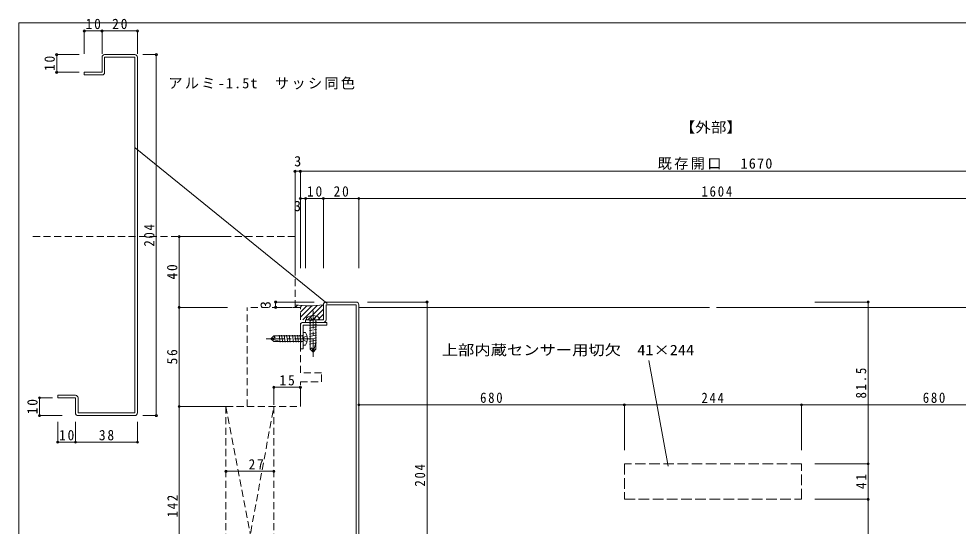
# Model space of a CAD drawing. Units: millimetres at full size, sheet at 1:2; some dimension numbers follow another scale. Extents: x -1696 to 788, y -1623 to -924.
# Drawn here: x -856 to -326, y -1362 to -1075 of the extents above; entities that cross this region are included whole.
import ezdxf
from ezdxf.enums import TextEntityAlignment as Align

# ---------------------------------------------------------------- set-up
doc = ezdxf.new("R2010")
doc.units = ezdxf.units.MM
doc.header["$LTSCALE"] = 2
doc.header["$PDMODE"] = 32
doc.header["$PDSIZE"] = 1.2
for name, pattern in [('CHAIN1', [8, 5, -1, 1, -1]), ('DASHED2', [3, 2, -1]), ('DASHED3', [4, 3, -1])]:
    doc.linetypes.add(name, pattern=pattern)
doc.layers.add('1-9_hojyosen', color=7, linetype='Continuous', lineweight=9)
doc.layers.add('F-0', color=5, linetype='Continuous', lineweight=9)
doc.styles.add('ＭＳ ゴシック', font='')
doc.styles.get('ＭＳ ゴシック').set_extended_font_data('MS Gothic')

msp = doc.modelspace()

# ---------------------------------------------------------------- linework, layer by layer
at = {"layer": '1-9_hojyosen', "color": 3}
for p, q in [((-819.273, -1081.66), (-809.273, -1081.66)), ((-819.273, -1081.66), (-819.273, -1094.638)), ((-809.273, -1081.66), (-809.273, -1094.638)), ((-809.273, -1081.66), (-789.273, -1081.66)), ((-789.273, -1081.66), (-789.273, -1094.638)), ((-834.856, -1095.03), (-834.856, -1105.03)), ((-834.856, -1095.03), (-822.106, -1095.03)), ((-778.618, -1095.03), (-786.132, -1095.03)), ((-778.618, -1095.03), (-778.618, -1299.03)), ((-834.856, -1105.03), (-822.106, -1105.03)), ((-700.265, -1160.947), (-697.265, -1160.947)), ((-700.265, -1160.947), (-700.265, -1215.629)), ((-697.265, -1160.947), (-697.265, -1215.629)), ((-697.265, -1160.947), (-231.265, -1160.947)), ((-697.265, -1176.336), (-694.265, -1176.336)), ((-697.265, -1176.336), (-697.265, -1215.629)), ((-694.265, -1176.336), (-694.265, -1215.629)), ((-694.265, -1176.336), (-684.265, -1176.336)), ((-684.265, -1176.336), (-684.265, -1215.629)), ((-684.265, -1176.336), (-664.265, -1176.336)), ((-664.265, -1176.336), (-664.265, -1215.629)), ((-664.265, -1176.336), (-264.265, -1176.336)), ((-765.655, -1197.882), (-765.655, -1237.882)), ((-765.655, -1197.882), (-738.311, -1197.882)), ((-711.246, -1237.882), (-711.246, -1234.882)), ((-711.246, -1234.882), (-689.393, -1234.882)), ((-625.728, -1234.882), (-659.264, -1234.882)), ((-625.728, -1438.882), (-625.728, -1234.882)), ((-376.645, -1234.882), (-406.814, -1234.882)), ((-376.645, -1234.882), (-376.645, -1326.341)), ((-765.655, -1237.882), (-738.311, -1237.882)), ((-765.655, -1237.882), (-765.655, -1293.882)), ((-711.246, -1237.882), (-701.787, -1237.882)), ((-664.265, -1297.902), (-664.265, -1276.951)), ((-697.265, -1283.047), (-712.265, -1283.047)), ((-712.265, -1283.047), (-712.265, -1292.941)), ((-697.265, -1283.047), (-697.265, -1292.941)), ((-844.574, -1289.03), (-844.574, -1299.03)), ((-844.574, -1289.03), (-837.296, -1289.03)), ((-765.655, -1293.882), (-738.311, -1293.882)), ((-765.655, -1293.882), (-765.655, -1435.882)), ((-664.265, -1292.923), (-514.265, -1292.923)), ((-514.265, -1292.923), (-514.265, -1318.598)), ((-514.265, -1292.923), (-414.265, -1292.923)), ((-414.265, -1292.923), (-414.265, -1318.598)), ((-414.265, -1292.923), (-264.265, -1292.923)), ((-844.574, -1299.03), (-831.824, -1299.03)), ((-778.618, -1299.03), (-786.132, -1299.03)), ((-834.273, -1314.078), (-834.273, -1302.591)), ((-824.273, -1314.078), (-824.273, -1302.591)), ((-789.273, -1314.078), (-789.273, -1302.591)), ((-834.273, -1314.078), (-824.273, -1314.078)), ((-824.273, -1314.078), (-789.273, -1314.078)), ((-739.265, -1330.492), (-712.265, -1330.492)), ((-376.645, -1326.341), (-406.814, -1326.341)), ((-376.645, -1326.341), (-376.645, -1346.341)), ((-376.645, -1346.341), (-406.814, -1346.341)), ((-376.645, -1346.341), (-376.645, -1438.882))]:
    msp.add_line(p, q, dxfattribs=at)
at = {"layer": '1-9_hojyosen'}
for p, q in [((-809.273, -1096.53), (-809.273, -1105.03)), ((-790.773, -1095.03), (-807.773, -1095.03)), ((-790.773, -1096.53), (-807.773, -1096.53)), ((-807.773, -1105.03), (-807.773, -1096.53)), ((-790.773, -1096.53), (-790.773, -1294.53)), ((-789.273, -1096.53), (-789.273, -1297.53)), ((-809.273, -1105.03), (-819.273, -1105.03)), ((-819.273, -1106.53), (-819.273, -1105.03)), ((-809.273, -1106.53), (-819.273, -1106.53)), ((-790.564, -1147.772), (-682.201, -1235.738)), ((-790.773, -1168.03), (-790.773, -1297.53)), ((-665.765, -1234.882), (-682.765, -1234.882)), ((-700.173, -1237.882), (-698.893, -1236.601)), ((-697.345, -1237.882), (-696.36, -1236.897)), ((-697.265, -1243.458), (-690.864, -1237.057)), ((-697.265, -1240.63), (-693.691, -1237.057)), ((-695.86, -1244.882), (-687.845, -1236.867)), ((-693.031, -1244.882), (-684.587, -1236.437)), ((-690.203, -1244.882), (-684.265, -1238.944)), ((-684.265, -1236.382), (-684.265, -1244.882)), ((-682.765, -1244.882), (-682.765, -1236.382)), ((-665.765, -1236.382), (-682.765, -1236.382)), ((-665.765, -1236.382), (-665.765, -1434.382)), ((-664.265, -1236.382), (-664.265, -1437.382)), ((-664.265, -1237.882), (-466.265, -1237.882)), ((-462.265, -1237.882), (-264.265, -1237.882)), ((-695.665, -1246.382), (-682.265, -1246.382)), ((-694.265, -1246.382), (-694.265, -1244.882)), ((-684.265, -1244.882), (-694.265, -1244.882)), ((-684.265, -1246.382), (-694.265, -1246.382)), ((-694.265, -1246.382), (-682.765, -1246.382)), ((-687.374, -1244.882), (-684.265, -1241.772)), ((-684.546, -1244.882), (-684.265, -1244.6)), ((-682.265, -1247.982), (-682.265, -1246.382)), ((-697.265, -1247.982), (-697.265, -1261.382)), ((-697.265, -1261.382), (-695.665, -1261.382)), ((-500.381, -1267.905), (-489.514, -1327.677)), ((-834.273, -1287.53), (-834.273, -1289.03)), ((-824.273, -1287.53), (-834.273, -1287.53)), ((-834.273, -1289.03), (-824.273, -1289.03)), ((-824.273, -1297.53), (-824.273, -1289.03)), ((-822.773, -1289.03), (-822.773, -1297.53)), ((-822.773, -1297.53), (-790.773, -1297.53)), ((-822.773, -1299.03), (-790.773, -1299.03)), ((-665.765, -1307.882), (-665.765, -1437.382))]:
    msp.add_line(p, q, dxfattribs=at)
at = {"layer": '1-9_hojyosen', "linetype": 'DASHED2'}
for p, q in [((-700.265, -1197.882), (-849.759, -1197.882)), ((-700.265, -1237.882), (-700.265, -1197.882)), ((-697.265, -1237.882), (-727.265, -1237.882)), ((-727.265, -1293.882), (-727.265, -1237.882)), ((-697.265, -1274.882), (-697.265, -1237.882)), ((-685.265, -1274.882), (-697.265, -1274.882)), ((-697.265, -1293.882), (-697.265, -1279.882)), ((-739.265, -1293.882), (-712.265, -1293.882)), ((-739.265, -1293.882), (-712.265, -1435.882)), ((-738.311, -1435.882), (-712.265, -1293.882)), ((-727.265, -1293.882), (-697.265, -1293.882)), ((-712.265, -1293.882), (-712.265, -1435.882))]:
    msp.add_line(p, q, dxfattribs=at)
at = {"layer": '1-9_hojyosen', "color": 6, "linetype": 'CHAIN1'}
for p, q in [((-690.114, -1239.758), (-690.114, -1265.767)), ((-690.478, -1255.629), (-716.487, -1255.629))]:
    msp.add_line(p, q, dxfattribs=at)
at = {"layer": '1-9_hojyosen', "color": 6}
for p, q in [((-693.714, -1243.711), (-693.714, -1244.911)), ((-686.514, -1244.911), (-693.714, -1244.911)), ((-689.404, -1244.911), (-692.114, -1245.389)), ((-688.114, -1246.095), (-692.114, -1246.8)), ((-691.714, -1244.911), (-691.714, -1261.548)), ((-688.514, -1244.911), (-691.714, -1244.911)), ((-691.642, -1243.157), (-691.03, -1244.383)), ((-691.03, -1244.383), (-690.302, -1244.77)), ((-688.514, -1244.911), (-688.514, -1261.548)), ((-686.514, -1243.711), (-686.514, -1244.911)), ((-688.114, -1247.506), (-692.114, -1248.211)), ((-688.114, -1248.917), (-692.114, -1249.622)), ((-688.114, -1250.328), (-692.114, -1251.033)), ((-712.269, -1254.029), (-713.869, -1255.629)), ((-708.674, -1257.229), (-713.869, -1255.629)), ((-695.632, -1254.029), (-712.269, -1254.029)), ((-695.632, -1257.229), (-712.269, -1257.229)), ((-708.604, -1257.629), (-709.309, -1253.629)), ((-707.193, -1257.629), (-707.898, -1253.629)), ((-705.782, -1257.629), (-706.487, -1253.629)), ((-704.371, -1257.629), (-705.076, -1253.629)), ((-702.96, -1257.629), (-703.665, -1253.629)), ((-701.049, -1257.629), (-701.754, -1253.629)), ((-699.638, -1257.629), (-700.343, -1253.629)), ((-698.227, -1257.629), (-698.932, -1253.629)), ((-696.816, -1257.629), (-697.521, -1253.629)), ((-695.632, -1256.339), (-696.11, -1253.629)), ((-694.432, -1252.029), (-695.632, -1252.029)), ((-695.632, -1259.229), (-695.632, -1252.029)), ((-695.632, -1257.229), (-695.632, -1254.029)), ((-695.104, -1254.713), (-695.491, -1255.441)), ((-693.877, -1254.102), (-695.104, -1254.713)), ((-688.114, -1252.239), (-692.114, -1252.944)), ((-688.114, -1253.65), (-692.114, -1254.355)), ((-688.114, -1255.061), (-692.114, -1255.766)), ((-688.114, -1256.472), (-692.114, -1257.177)), ((-694.432, -1259.229), (-695.632, -1259.229)), ((-688.114, -1257.883), (-692.114, -1258.588)), ((-691.714, -1261.548), (-690.114, -1263.148)), ((-688.514, -1257.954), (-690.114, -1263.148))]:
    msp.add_line(p, q, dxfattribs=at)
for points in [[(-688.587, -1243.157), (-689.198, -1244.383), (-689.926, -1244.77)], [(-712.269, -1257.229), (-713.869, -1255.629), (-711.482, -1254.937), (-712.269, -1254.029)], [(-693.877, -1257.157), (-695.104, -1256.545), (-695.491, -1255.817)], [(-688.514, -1261.548), (-690.114, -1263.148), (-690.807, -1260.762), (-691.714, -1261.548)]]:
    msp.add_lwpolyline(points, dxfattribs=at)
at = {"layer": '1-9_hojyosen'}
msp.add_lwpolyline([(-682.265, -1247.982), (-695.665, -1247.982), (-695.665, -1261.382)], dxfattribs=at)
at = {"layer": '1-9_hojyosen', "linetype": 'DASHED2'}
for points in [[(-697.265, -1279.882), (-685.265, -1279.882), (-685.265, -1274.882)], [(-739.265, -1293.882), (-739.265, -1425.595), (-739.265, -1435.882)]]:
    msp.add_lwpolyline(points, dxfattribs=at)
at = {"layer": '1-9_hojyosen', "linetype": 'DASHED3'}
msp.add_lwpolyline([(-514.265, -1346.341), (-414.265, -1346.341), (-414.265, -1326.341), (-514.265, -1326.341)], close=True, dxfattribs=at)
at = {"layer": '1-9_hojyosen'}
for centre, radius, start, end in [((-807.773, -1096.53), 1.5, 90, 180), ((-790.773, -1096.53), 1.5, 0, 90), ((-809.273, -1105.03), 1.5, 270, 0), ((-682.765, -1236.382), 1.5, 90, 180), ((-665.765, -1236.382), 1.5, 0, 90), ((-692.265, -1190.811), 46.268, 260.04318, 279.95682), ((-695.665, -1247.982), 1.6, 90, 180), ((-684.265, -1244.882), 1.5, 270, 0), ((-824.273, -1289.03), 1.5, 0, 90), ((-822.773, -1297.53), 1.5, 180, 270), ((-790.773, -1297.53), 1.5, 270, 0)]:
    msp.add_arc(centre, radius, start, end, dxfattribs=at)
at = {"layer": '1-9_hojyosen', "color": 6}
for centre, radius, start, end in [((-689.626, -1249.975), 7.479, 93.73962, 123.13028), ((-690.114, -1244.418), 0.4, 241.97812, 298.03201), ((-690.602, -1249.975), 7.479, 56.86974, 86.26039), ((-695.138, -1255.629), 0.4, 151.97812, 208.03201), ((-700.695, -1256.117), 7.479, 3.73962, 33.13028), ((-700.695, -1255.141), 7.479, 326.86974, 356.26039)]:
    msp.add_arc(centre, radius, start, end, dxfattribs=at)
at = {"layer": '1-9_hojyosen', "color": 134}
for p in [(-819.273, -1081.66), (-809.273, -1081.66), (-789.273, -1081.66), (-834.856, -1095.03), (-778.618, -1095.03), (-834.856, -1105.03), (-700.265, -1160.947), (-697.265, -1160.947), (-697.265, -1176.336), (-694.265, -1176.336), (-684.265, -1176.336), (-664.265, -1176.336), (-765.655, -1197.882), (-711.246, -1234.882), (-625.728, -1234.882), (-376.645, -1234.882), (-765.655, -1237.882), (-711.246, -1237.882), (-712.265, -1283.047), (-697.265, -1283.047), (-844.574, -1289.03), (-765.655, -1293.882), (-664.265, -1292.923), (-514.265, -1292.923), (-414.265, -1292.923), (-844.574, -1299.03), (-778.618, -1299.03), (-834.273, -1314.078), (-824.273, -1314.078), (-789.273, -1314.078), (-376.645, -1326.341), (-739.265, -1330.492), (-712.265, -1330.492), (-376.645, -1346.341)]:
    msp.add_point(p, dxfattribs=at)
at = {"layer": 'F-0'}
for p, q in [((-856.265, -1623.379), (-856.265, -1077.054)), ((-856.265, -1077.054), (-72.265, -1077.054))]:
    msp.add_line(p, q, dxfattribs=at)

# ---------------------------------------------------------------- texts
at = {"layer": '1-9_hojyosen', "style": 'ＭＳ ゴシック'}
for s, width, p in [('【外部】', 1.1, (-483.053, -1140.741)), ('上部内蔵センサー用切欠\u300041×244', 1.15, (-617.406, -1266.647))]:
    msp.add_text(s, height=5.865, dxfattribs=dict(at, width=width)).set_placement(p, align=Align.BOTTOM_LEFT)
for p in [(-700.765, -1159.947), (-700.88, -1185.26)]:
    msp.add_text('3', height=5.865, dxfattribs=at).set_placement(p, align=Align.BOTTOM_LEFT)
msp.add_text('3', height=5.865, rotation=90, dxfattribs=at).set_placement((-712.246, -1238.382), align=Align.BOTTOM_LEFT)
at = {"layer": '1-9_hojyosen', "char_height": 5.865, "attachment_point": 7, "style": 'ＭＳ ゴシック'}
for s, insert in [('\\T1.27;\\W0.95;10', (-818.523, -1080.66)), ('\\T1.27;\\W0.95;20', (-803.523, -1080.66)), ('\\T1.16;アルミ-1.5t\u3000サッシ同色', (-771.793, -1114.738)), ('\\T1.17;既存開口\u30001670', (-495.506, -1160.108)), ('\\T1.27;\\W0.95;10', (-693.515, -1175.336)), ('\\T1.27;\\W0.95;20', (-678.515, -1175.336)), ('\\T1.28;\\W0.9;1604', (-470.765, -1175.336)), ('\\T1.27;\\W0.95;15', (-709.015, -1282.047)), ('\\T1.27;\\W0.9;680', (-595.765, -1291.923)), ('\\T1.27;\\W0.9;244', (-470.765, -1291.923)), ('\\T1.27;\\W0.9;680', (-345.765, -1291.923)), ('\\T1.27;\\W0.95;10', (-833.523, -1313.078)), ('\\T1.27;\\W0.95;38', (-811.023, -1313.078)), ('\\T1.27;\\W0.95;27', (-726.515, -1329.492))]:
    msp.add_mtext(s, dxfattribs=dict(at, insert=insert))
at = {"layer": '1-9_hojyosen', "char_height": 5.865, "attachment_point": 7, "rotation": 90, "style": 'ＭＳ ゴシック'}
for s, insert in [('\\T1.27;\\W0.95;10', (-835.856, -1104.28)), ('\\T1.27;\\W0.9;204', (-779.618, -1203.53)), ('\\T1.27;\\W0.95;40', (-766.655, -1222.132)), ('\\T1.27;\\W0.95;56', (-766.655, -1270.132)), ('\\T1.28;\\W0.9;81.5', (-377.645, -1289.361)), ('\\T1.27;\\W0.95;10', (-845.574, -1298.28)), ('\\T1.27;\\W0.9;204', (-626.728, -1339.157)), ('\\T1.27;\\W0.95;41', (-377.645, -1340.591)), ('\\T1.27;\\W0.9;142', (-766.579, -1356.544))]:
    msp.add_mtext(s, dxfattribs=dict(at, insert=insert))

doc.saveas('drawing.dxf')
